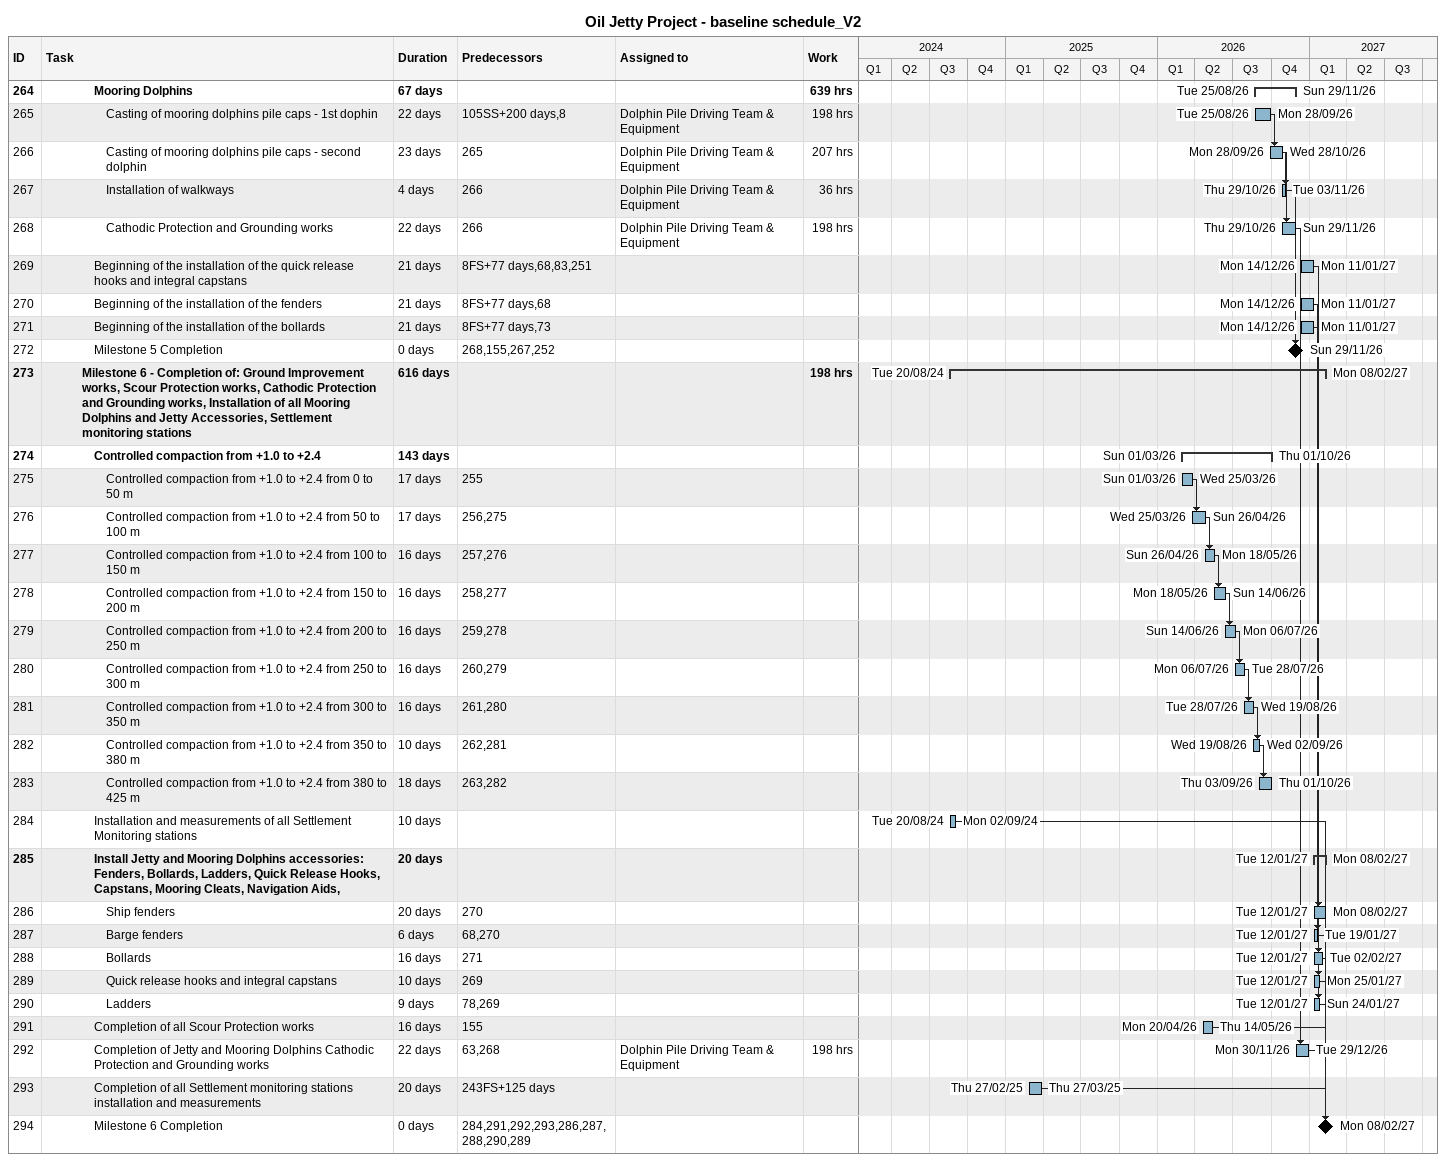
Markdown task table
Oil Jetty Project - baseline schedule_V2

| ID | Level | Task | Duration | Start | Finish | Predecessors | Resources | Work (h) |
|---|---|---|---|---|---|---|---|---|
| 264 | 5 | **Mooring Dolphins** | 67d | 2026-08-25 | 2026-11-29 |  |  | 639 |
| 265 | 6 | Casting of mooring dolphins pile caps - 1st dophin | 22d | 2026-08-25 | 2026-09-28 | 105SS+200d, 8 | Dolphin Pile Driving Team & Equipment | 198 |
| 266 | 6 | Casting of mooring dolphins pile caps - second dolphin | 23d | 2026-09-28 | 2026-10-28 | 265 | Dolphin Pile Driving Team & Equipment | 207 |
| 267 | 6 | Installation of walkways | 4d | 2026-10-29 | 2026-11-03 | 266 | Dolphin Pile Driving Team & Equipment | 36 |
| 268 | 6 | Cathodic Protection and Grounding works | 22d | 2026-10-29 | 2026-11-29 | 266 | Dolphin Pile Driving Team & Equipment | 198 |
| 269 | 5 | Beginning of the installation of the quick release hooks and integral capstans | 21d | 2026-12-14 | 2027-01-11 | 8FS+77d, 68, 83, 251 |  |  |
| 270 | 5 | Beginning of the installation of the fenders | 21d | 2026-12-14 | 2027-01-11 | 8FS+77d, 68 |  |  |
| 271 | 5 | Beginning of the installation of the bollards | 21d | 2026-12-14 | 2027-01-11 | 8FS+77d, 73 |  |  |
| 272 | 5 | Milestone 5 Completion | 0d | 2026-11-29 | 2026-11-29 | 268, 155, 267, 252 |  |  |
| 273 | 4 | **Milestone 6 - Completion of: Ground Improvement works, Scour Protection works, Cathodic Protection and Grounding works, Installation of all Mooring Dolphins and Jetty Accessories, Settlement monitoring stations** | 616d | 2024-08-20 | 2027-02-08 |  |  | 198 |
| 274 | 5 | **Controlled compaction from +1.0 to +2.4** | 143d | 2026-03-01 | 2026-10-01 |  |  |  |
| 275 | 6 | Controlled compaction from +1.0 to +2.4 from 0 to 50 m | 17d | 2026-03-01 | 2026-03-25 | 255 |  |  |
| 276 | 6 | Controlled compaction from +1.0 to +2.4 from 50 to 100 m | 17d | 2026-03-25 | 2026-04-26 | 256, 275 |  |  |
| 277 | 6 | Controlled compaction from +1.0 to +2.4 from 100 to 150 m | 16d | 2026-04-26 | 2026-05-18 | 257, 276 |  |  |
| 278 | 6 | Controlled compaction from +1.0 to +2.4 from 150 to 200 m | 16d | 2026-05-18 | 2026-06-14 | 258, 277 |  |  |
| 279 | 6 | Controlled compaction from +1.0 to +2.4 from 200 to 250 m | 16d | 2026-06-14 | 2026-07-06 | 259, 278 |  |  |
| 280 | 6 | Controlled compaction from +1.0 to +2.4 from 250 to 300 m | 16d | 2026-07-06 | 2026-07-28 | 260, 279 |  |  |
| 281 | 6 | Controlled compaction from +1.0 to +2.4 from 300 to 350 m | 16d | 2026-07-28 | 2026-08-19 | 261, 280 |  |  |
| 282 | 6 | Controlled compaction from +1.0 to +2.4 from 350 to 380 m | 10d | 2026-08-19 | 2026-09-02 | 262, 281 |  |  |
| 283 | 6 | Controlled compaction from +1.0 to +2.4 from 380 to 425 m | 18d | 2026-09-03 | 2026-10-01 | 263, 282 |  |  |
| 284 | 5 | Installation and measurements of all Settlement Monitoring stations | 10d | 2024-08-20 | 2024-09-02 |  |  |  |
| 285 | 5 | **Install Jetty and Mooring Dolphins accessories: Fenders, Bollards, Ladders, Quick Release Hooks, Capstans, Mooring Cleats, Navigation Aids,** | 20d | 2027-01-12 | 2027-02-08 |  |  |  |
| 286 | 6 | Ship fenders | 20d | 2027-01-12 | 2027-02-08 | 270 |  |  |
| 287 | 6 | Barge fenders | 6d | 2027-01-12 | 2027-01-19 | 68, 270 |  |  |
| 288 | 6 | Bollards | 16d | 2027-01-12 | 2027-02-02 | 271 |  |  |
| 289 | 6 | Quick release hooks and integral capstans | 10d | 2027-01-12 | 2027-01-25 | 269 |  |  |
| 290 | 6 | Ladders | 9d | 2027-01-12 | 2027-01-24 | 78, 269 |  |  |
| 291 | 5 | Completion of all Scour Protection works | 16d | 2026-04-20 | 2026-05-14 | 155 |  |  |
| 292 | 5 | Completion of Jetty and Mooring Dolphins Cathodic Protection and Grounding works | 22d | 2026-11-30 | 2026-12-29 | 63, 268 | Dolphin Pile Driving Team & Equipment | 198 |
| 293 | 5 | Completion of all Settlement monitoring stations installation and measurements | 20d | 2025-02-27 | 2025-03-27 | 243FS+125d |  |  |
| 294 | 5 | Milestone 6 Completion | 0d | 2027-02-08 | 2027-02-08 | 284, 291, 292, 293, 286, 287, 288, 290, 289 |  |  |
